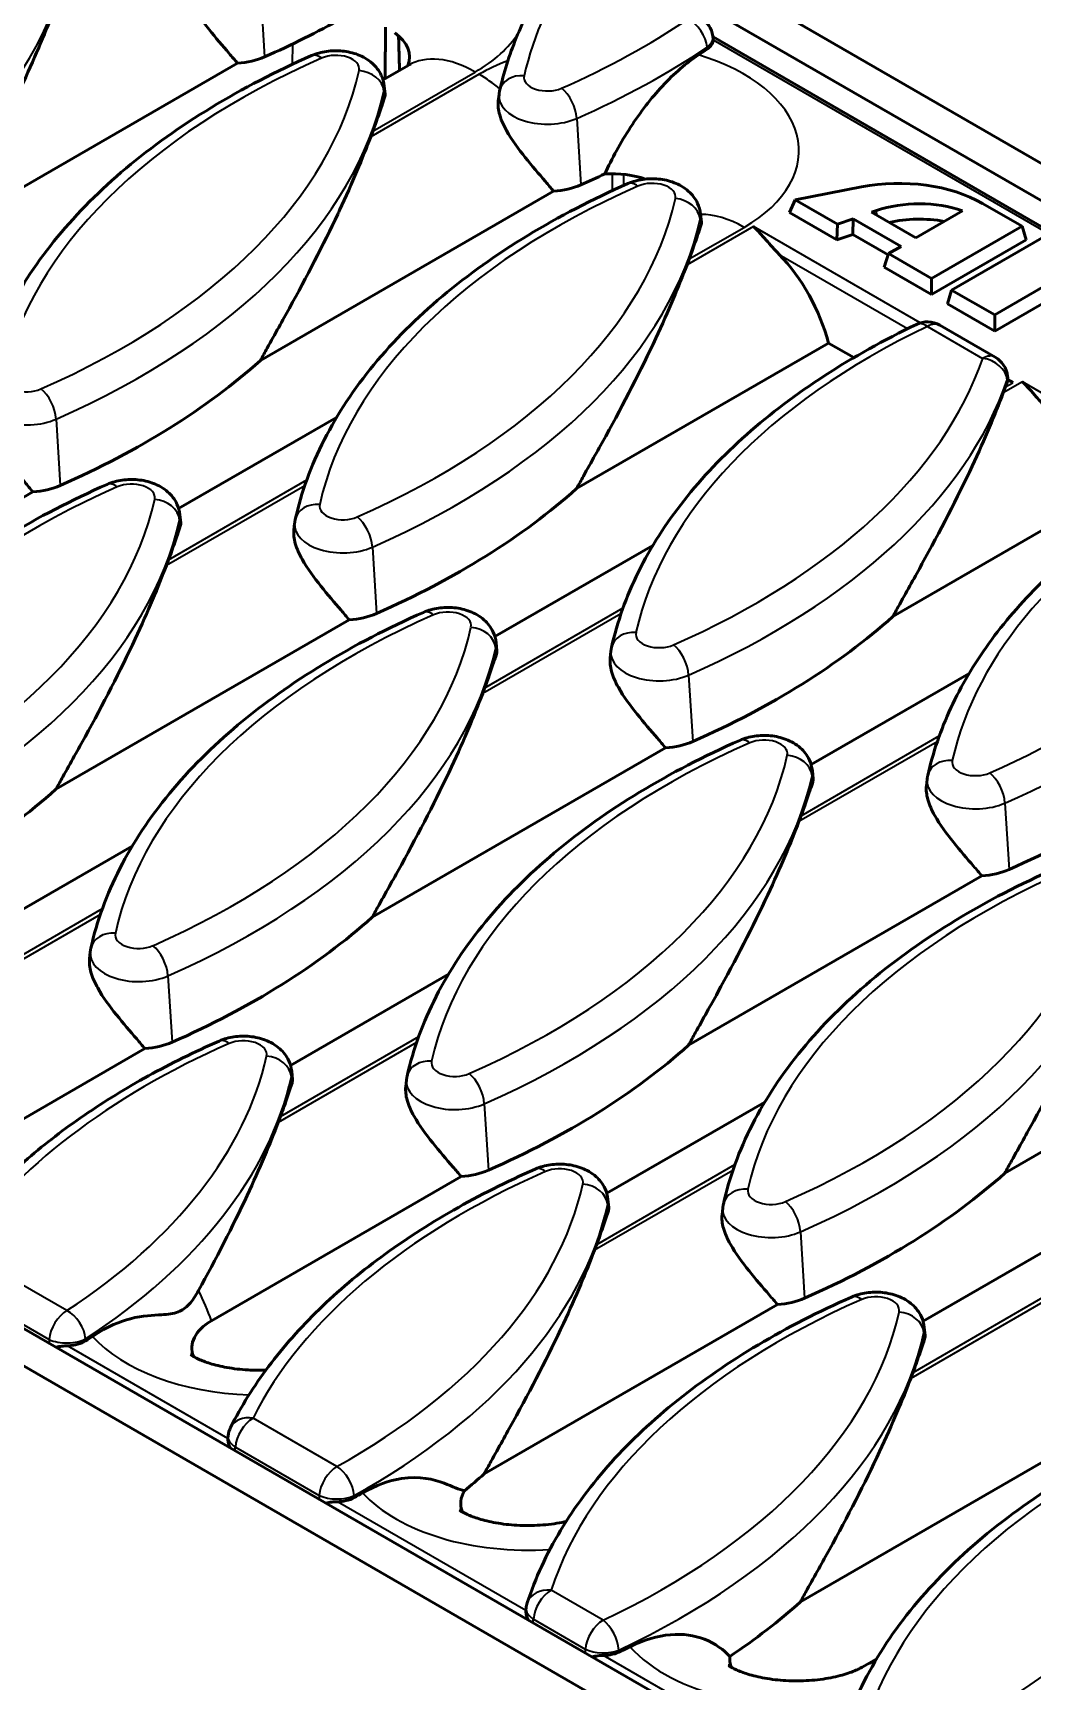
# Model space of a CAD drawing. Header units: millimetres. Extents: x 0 to 1485, y 0 to 1050.
# Drawn here: x 251.63 to 281.49, y 160.97 to 210.19 of the extents above; entities that cross this region are included whole.
import ezdxf

# ---------------------------------------------------------------- set-up
doc = ezdxf.new("R2010")
doc.units = ezdxf.units.MM
doc.header["$LTSCALE"] = 2.5
doc.layers.add('Sichtbar (ISO)', color=7, linetype='Continuous', lineweight=50)
doc.layers.add('Sichtbar schmal (ISO)', color=7, linetype='Continuous', lineweight=35)

msp = doc.modelspace()

# ---------------------------------------------------------------- linework, layer by layer
at = {"layer": 'Sichtbar (ISO)'}
for p, q in [((89.061, 317.555), (444.382, 112.41)), ((88.089, 316.993), (443.41, 111.848)), ((399.039, 86.231), (43.718, 291.376)), ((42.745, 290.814), (398.067, 85.67)), ((271.961, 210.021), (271.949, 210.098)), ((271.953, 210.07), (306.547, 190.098)), ((257.741, 209.287), (248.979, 204.228)), ((262.094, 208.787), (262.845, 209.221)), ((262.13, 208.609), (262.156, 208.371)), ((265.56, 208.353), (265.538, 208.149)), ((267.19, 205.464), (258.428, 200.405)), ((274.404, 205.209), (276.39, 205.592)), ((271.58, 204.786), (271.605, 204.548)), ((274.241, 204.823), (274.404, 205.209)), ((275.655, 204.007), (274.241, 204.823)), ((275.669, 204.479), (274.404, 205.209)), ((276.691, 204.833), (276.837, 204.884)), ((278.012, 204.071), (276.691, 204.833)), ((279.408, 204.877), (278.012, 204.071)), ((280.002, 205.099), (281.187, 204.415)), ((275.655, 204.007), (275.669, 204.479)), ((276.14, 204.643), (275.669, 204.479)), ((276.126, 204.17), (276.14, 204.643)), ((277.571, 203.816), (276.14, 204.643)), ((281.187, 204.415), (278.483, 202.854)), ((281.312, 204.007), (281.187, 204.415)), ((276.126, 204.17), (275.655, 204.007)), ((277.182, 203.561), (276.126, 204.17)), ((277.194, 203.599), (277.571, 203.816)), ((281.312, 204.007), (278.483, 202.374)), ((279.079, 202.51), (281.783, 204.071)), ((277.069, 203.19), (277.194, 203.599)), ((278.483, 202.854), (277.194, 203.599)), ((278.483, 202.374), (277.069, 203.19)), ((278.483, 202.374), (278.483, 202.854)), ((278.955, 202.102), (279.079, 202.51)), ((280.369, 201.766), (279.079, 202.51)), ((281.871, 202.633), (280.369, 201.766)), ((280.369, 201.285), (278.955, 202.102)), ((281.783, 202.102), (280.369, 201.285)), ((280.385, 200.507), (278.733, 201.461)), ((280.369, 201.285), (280.369, 201.766)), ((275.405, 200.929), (267.878, 196.583)), ((275.405, 200.929), (276.16, 200.493)), ((280.762, 199.888), (280.755, 199.946)), ((280.916, 199.745), (280.762, 199.834)), ((255.987, 195.983), (260.708, 198.709)), ((251.634, 196.483), (242.872, 191.424)), ((283.44, 196.289), (277.327, 192.76)), ((256.023, 195.805), (256.049, 195.566)), ((259.453, 195.549), (259.431, 195.345)), ((265.437, 192.161), (270.158, 194.886)), ((261.084, 192.66), (252.321, 187.601)), ((265.473, 191.982), (265.498, 191.744)), ((268.902, 191.726), (268.88, 191.522)), ((274.886, 188.338), (279.607, 191.063)), ((270.533, 188.837), (261.771, 183.779)), ((274.922, 188.16), (274.948, 187.921)), ((278.352, 187.904), (278.33, 187.699)), ((249.88, 183.179), (254.601, 185.905)), ((279.983, 185.015), (271.22, 179.956)), ((253.346, 182.745), (253.324, 182.541)), ((259.33, 179.356), (264.051, 182.082)), ((289.432, 181.192), (280.67, 176.133)), ((254.977, 179.856), (248.931, 176.366)), ((259.366, 179.178), (259.391, 178.94)), ((262.795, 178.922), (262.773, 178.718)), ((268.779, 175.534), (273.5, 178.259)), ((264.426, 176.033), (256.967, 171.726)), ((268.815, 175.355), (268.841, 175.117)), ((272.245, 175.099), (272.223, 174.895)), ((278.229, 171.711), (282.95, 174.437)), ((273.876, 172.211), (265.114, 167.152)), ((278.265, 171.533), (278.291, 171.294)), ((283.325, 168.388), (274.563, 163.329)), ((257.459, 168.235), (257.466, 168.295)), ((266.363, 163.093), (266.37, 163.15)), ((276.409, 161.382), (276.843, 161.632))]:
    msp.add_line(p, q, dxfattribs=at)
for centre, start, end in [((271.207, 209.989), 8.3266, 60), ((278.358, 200.811), 60, 115.6336), ((280.01, 199.857), 6.767, 60), ((258.21, 168.206), 153.3582, 173.2468), ((267.115, 163.066), 161.8728, 173.5268)]:
    msp.add_arc(centre, 0.75, start, end, dxfattribs=at)
for centre, major_axis, ratio, start_param, end_param in [((243.002, 221.243), (-25.638, 0), 0.57735, 2.222684, 2.341673), ((260.888, 209.471), (2, 0), 0.57735, 6.062, 6.959872), ((252.451, 219.257), (-25.441, 0), 0.57735, 2.417972, 2.4339), ((257.555, 210.234), (-1.65, 0), 0.57735, 1.683917, 2.222684), ((236.895, 210.276), (25.441, 0), 0.57735, 6.064161, 6.076487), ((252.451, 217.42), (-25.638, 0), 0.57735, 2.222684, 2.258259), ((268.923, 204.832), (-2, 0), 0.57735, 4.178956, 4.813981), ((277.506, 203.658), (3.53, 0), 0.57735, 0.785398, 1.892547), ((267.004, 206.411), (-1.65, 0), 0.57735, 1.683917, 2.222684), ((278.113, 203.657), (2.479, 0), 0.57735, 1.020937, 2.111216), ((278.113, 203.249), (-2.391, 0), 0.57735, 4.394998, 5.095544), ((246.344, 206.453), (25.441, 0), 0.57735, 6.064161, 6.076487), ((272.753, 200.906), (1.71, -3.626), 0.625236, 1.29016, 2.068717), ((236.895, 208.439), (-25.638, 0), 0.57735, 2.222684, 2.567922), ((255.794, 202.631), (25.441, 0), 0.57735, 6.064161, 6.076487), ((280.916, 196.479), (-2, 3.464), 0.57735, 5.497787, 5.552027), ((251.448, 197.429), (-1.65, 0), 0.57735, 1.683917, 2.222684), ((246.344, 204.616), (-25.638, 0), 0.57735, 2.222684, 2.567922), ((230.788, 197.472), (25.441, 0), 0.57735, 6.064161, 6.076487), ((260.897, 193.607), (-1.65, 0), 0.57735, 1.683917, 2.222684), ((255.794, 200.793), (-25.638, 0), 0.57735, 2.222684, 2.567922), ((240.237, 193.649), (25.441, 0), 0.57735, 6.064161, 6.076487), ((270.347, 189.784), (-1.65, 0), 0.57735, 1.683917, 2.222684), ((265.243, 196.971), (-25.638, 0), 0.57735, 2.222684, 2.567922), ((230.788, 195.635), (-25.638, 0), 0.57735, 2.222684, 2.567922), ((249.687, 189.826), (25.441, 0), 0.57735, 6.064161, 6.076487), ((279.796, 185.961), (-1.65, 0), 0.57735, 1.683917, 2.222684), ((240.237, 191.812), (-25.638, 0), 0.57735, 2.222684, 2.567922), ((254.791, 180.803), (-1.65, 0), 0.57735, 1.683917, 2.222684), ((249.687, 187.989), (-25.638, 0), 0.57735, 2.222684, 2.567922), ((234.131, 180.845), (25.441, 0), 0.57735, 6.064161, 6.076487), ((264.24, 176.98), (-1.65, 0), 0.57735, 1.683917, 2.222684), ((259.137, 184.167), (-25.638, 0), 0.57735, 2.222684, 2.567922), ((243.58, 177.022), (25.441, 0), 0.57735, 6.064161, 6.076487), ((273.69, 173.157), (-1.65, 0), 0.57735, 1.683917, 2.222684), ((258.381, 170.91), (-2, 0), 0.57735, 5.497787, 6.504343), ((234.131, 180.845), (-25.441, 0), 0.57735, 2.418697, 2.430775), ((253.03, 173.2), (25.441, 0), 0.57735, 6.064161, 6.076487), ((243.58, 175.185), (-25.638, 0), 0.57735, 2.527077, 2.567922), ((243.58, 177.022), (-25.441, 0), 0.57735, 2.337663, 2.351233), ((266.416, 166.271), (-2, 0), 0.57735, 5.947772, 6.504343), ((253.03, 171.362), (-25.638, 0), 0.57735, 2.430565, 2.567922), ((253.03, 173.2), (-25.441, 0), 0.57735, 2.256507, 2.273586), ((274.451, 161.632), (-2, 0), 0.57735, 6.221759, 6.504343)]:
    msp.add_ellipse(centre, major_axis=major_axis, ratio=ratio, start_param=start_param, end_param=end_param, dxfattribs=at)
for points, knots in [([(265.578, 208.463), (265.637, 208.73), (265.709, 208.995), (265.875, 209.521), (265.97, 209.782), (266.182, 210.301), (266.3, 210.558), (266.557, 211.067), (266.697, 211.319), (266.999, 211.817), (267.161, 212.063), (267.333, 212.306)], [2.4844831, 2.4844831, 2.4844831, 2.4844831, 2.5364836, 2.5364836, 2.588484, 2.588484, 2.6404844, 2.6404844, 2.6924849, 2.6924849, 2.7444853, 2.7444853, 2.7444853, 2.7444853]), ([(257.741, 209.287), (257.663, 209.382), (257.581, 209.478), (257.301, 209.807), (257.095, 210.045), (256.694, 210.545), (256.497, 210.806), (256.249, 211.248), (256.174, 211.411), (256.089, 211.711), (256.075, 211.849), (256.088, 211.972)], [1.2625413, 1.2625413, 1.2625413, 1.2625413, 1.3515841, 1.3515841, 1.5621044, 1.5621044, 1.7726247, 1.7726247, 1.8811482, 1.8811482, 1.9808775, 1.9808775, 1.9808775, 1.9808775]), ([(252.278, 210.907), (252.039, 210.287), (251.725, 209.531), (250.908, 207.777), (250.38, 206.762), (249.646, 205.429), (249.415, 205.018), (249.114, 204.475), (249.046, 204.352), (248.979, 204.228)], [5.610352, 5.610352, 5.610352, 5.610352, 6.256852, 6.256852, 7.009099, 7.009099, 7.296608, 7.296608, 7.380319, 7.380319, 7.380319, 7.380319]), ([(271.962, 209.981), (271.961, 209.933), (271.945, 209.886), (271.886, 209.793), (271.841, 209.748), (271.783, 209.709)], [0.1207297, 0.1207297, 0.1207297, 0.1207297, 0.1703872, 0.1703872, 0.2238596, 0.2238596, 0.2238596, 0.2238596]), ([(250.021, 199.482), (250.202, 200.292), (250.494, 201.089), (251.282, 202.636), (251.78, 203.385), (252.963, 204.818), (253.648, 205.503), (255.187, 206.794), (256.041, 207.401), (257.895, 208.526), (258.896, 209.044), (259.958, 209.512)], [2.4844831, 2.4844831, 2.4844831, 2.4844831, 2.6426072, 2.6426072, 2.8007312, 2.8007312, 2.9588553, 2.9588553, 3.1169793, 3.1169793, 3.2751034, 3.2751034, 3.2751034, 3.2751034]), ([(259.958, 209.512), (260.104, 209.576), (260.253, 209.616), (260.561, 209.661), (260.72, 209.664), (261.036, 209.633), (261.192, 209.599), (261.493, 209.483), (261.64, 209.402), (261.878, 209.189), (261.974, 209.071), (262.087, 208.828), (262.118, 208.721), (262.13, 208.609)], [3.275103, 3.275103, 3.275103, 3.275103, 3.678313, 3.678313, 4.097335, 4.097335, 4.515601, 4.515601, 4.926242, 4.926242, 5.237349, 5.237349, 5.435884, 5.435884, 5.435884, 5.435884]), ([(262.845, 209.221), (262.873, 209.237), (262.894, 209.251), (262.921, 209.269), (262.928, 209.275), (262.928, 209.275)], [6.2831853, 6.2831853, 6.2831853, 6.2831853, 6.3700236, 6.3700236, 6.4551888, 6.4551888, 6.4551888, 6.4551888]), ([(271.517, 209.532), (271.155, 209.296), (270.792, 208.98), (270.101, 208.238), (269.782, 207.823), (269.186, 206.908), (268.93, 206.434), (268.72, 205.98)], [-0.8843996, -0.8843996, -0.8843996, -0.8843996, -0.5894417, -0.5894417, -0.3017852, -0.3017852, 0, 0, 0, 0]), ([(262.141, 208.259), (262.114, 208.178), (262.085, 208.092), (261.98, 207.784), (261.893, 207.534), (261.794, 207.261)], [1.2694834, 1.2694834, 1.2694834, 1.2694834, 1.3818929, 1.3818929, 1.6649559, 1.6649559, 1.6649559, 1.6649559]), ([(262.155, 208.37), (262.158, 208.343), (262.156, 208.313), (262.146, 208.275), (262.144, 208.267), (262.141, 208.259)], [1.94452131, 1.94452131, 1.94452131, 1.94452131, 1.9896717, 1.9896717, 2.0005996, 2.0005996, 2.0005996, 2.0005996]), ([(265.56, 208.353), (265.56, 208.36), (265.561, 208.368), (265.563, 208.383), (265.564, 208.39), (265.566, 208.405), (265.568, 208.412), (265.57, 208.427), (265.572, 208.434), (265.575, 208.449), (265.576, 208.456), (265.578, 208.463)], [2.41809785, 2.41809785, 2.41809785, 2.41809785, 2.4313749, 2.4313749, 2.44465196, 2.44465196, 2.45792902, 2.45792902, 2.47120608, 2.47120608, 2.48448314, 2.48448314, 2.48448314, 2.48448314]), ([(265.628, 207.599), (265.61, 207.648), (265.593, 207.696), (265.539, 207.888), (265.525, 208.027), (265.538, 208.149)], [1.8476198, 1.8476198, 1.8476198, 1.8476198, 1.8811482, 1.8811482, 1.9808775, 1.9808775, 1.9808775, 1.9808775]), ([(267.19, 205.464), (267.112, 205.559), (267.031, 205.656), (266.75, 205.984), (266.544, 206.222), (266.143, 206.723), (265.946, 206.983), (265.724, 207.379), (265.67, 207.489), (265.628, 207.599)], [1.2625413, 1.2625413, 1.2625413, 1.2625413, 1.3515841, 1.3515841, 1.5621044, 1.5621044, 1.7726247, 1.7726247, 1.8476198, 1.8476198, 1.8476198, 1.8476198]), ([(261.728, 207.084), (261.489, 206.465), (261.175, 205.709), (260.778, 204.857), (260.759, 204.817), (260.74, 204.776)], [5.6103516, 5.6103516, 5.6103516, 5.6103516, 6.2568517, 6.2568517, 6.2889601, 6.2889601, 6.2889601, 6.2889601]), ([(269.408, 205.689), (269.553, 205.753), (269.703, 205.793), (270.011, 205.838), (270.17, 205.842), (270.485, 205.811), (270.641, 205.776), (270.943, 205.66), (271.09, 205.58), (271.327, 205.366), (271.424, 205.248), (271.536, 205.005), (271.568, 204.898), (271.58, 204.786)], [3.275103, 3.275103, 3.275103, 3.275103, 3.678313, 3.678313, 4.097335, 4.097335, 4.515601, 4.515601, 4.926242, 4.926242, 5.237349, 5.237349, 5.435884, 5.435884, 5.435884, 5.435884]), ([(259.471, 195.659), (259.652, 196.469), (259.943, 197.266), (260.732, 198.813), (261.229, 199.562), (262.412, 200.996), (263.098, 201.68), (264.637, 202.972), (265.49, 203.579), (267.345, 204.703), (268.346, 205.221), (269.408, 205.689)], [2.4844831, 2.4844831, 2.4844831, 2.4844831, 2.6426072, 2.6426072, 2.8007312, 2.8007312, 2.9588553, 2.9588553, 3.1169793, 3.1169793, 3.2751034, 3.2751034, 3.2751034, 3.2751034]), ([(260.74, 204.776), (260.313, 203.867), (259.807, 202.898), (259.095, 201.606), (258.865, 201.196), (258.564, 200.653), (258.496, 200.529), (258.428, 200.405)], [6.28896, 6.28896, 6.28896, 6.28896, 7.009099, 7.009099, 7.296608, 7.296608, 7.380319, 7.380319, 7.380319, 7.380319]), ([(271.591, 204.437), (271.563, 204.355), (271.534, 204.269), (271.429, 203.961), (271.343, 203.711), (271.244, 203.439)], [1.2694834, 1.2694834, 1.2694834, 1.2694834, 1.3818929, 1.3818929, 1.6649559, 1.6649559, 1.6649559, 1.6649559]), ([(271.605, 204.548), (271.608, 204.52), (271.605, 204.49), (271.595, 204.452), (271.593, 204.444), (271.591, 204.437)], [1.94452131, 1.94452131, 1.94452131, 1.94452131, 1.9896717, 1.9896717, 2.0005996, 2.0005996, 2.0005996, 2.0005996]), ([(273.928, 203.576), (273.793, 203.716), (273.665, 203.865), (273.408, 204.155), (273.28, 204.295), (273.163, 204.408)], [0.552461, 0.552461, 0.552461, 0.552461, 0.6766212, 0.6766212, 0.8134986, 0.8134986, 0.8134986, 0.8134986]), ([(271.177, 203.262), (270.938, 202.642), (270.624, 201.886), (269.807, 200.131), (269.279, 199.117), (268.545, 197.783), (268.314, 197.373), (268.013, 196.83), (267.945, 196.707), (267.878, 196.583)], [5.610352, 5.610352, 5.610352, 5.610352, 6.256852, 6.256852, 7.009099, 7.009099, 7.296608, 7.296608, 7.380319, 7.380319, 7.380319, 7.380319]), ([(268.92, 191.836), (269.092, 192.604), (269.362, 193.36), (270.089, 194.83), (270.546, 195.544), (271.629, 196.915), (272.255, 197.572), (273.663, 198.818), (274.444, 199.408), (276.141, 200.508), (277.058, 201.02), (278.033, 201.487)], [2.4844831, 2.4844831, 2.4844831, 2.4844831, 2.6343, 2.6343, 2.7841169, 2.7841169, 2.9339337, 2.9339337, 3.0837506, 3.0837506, 3.2335675, 3.2335675, 3.2335675, 3.2335675]), ([(280.627, 199.439), (280.388, 198.819), (280.074, 198.063), (279.256, 196.309), (278.729, 195.294), (277.994, 193.961), (277.764, 193.55), (277.463, 193.007), (277.395, 192.884), (277.327, 192.76)], [5.610352, 5.610352, 5.610352, 5.610352, 6.256852, 6.256852, 7.009099, 7.009099, 7.296608, 7.296608, 7.380319, 7.380319, 7.380319, 7.380319]), ([(281.964, 198.937), (281.84, 199.065), (281.714, 199.21), (281.476, 199.479), (281.325, 199.647), (281.198, 199.769)], [0.5543837, 0.5543837, 0.5543837, 0.5543837, 0.6659011, 0.6659011, 0.8136373, 0.8136373, 0.8136373, 0.8136373]), ([(251.634, 196.483), (251.556, 196.578), (251.474, 196.674), (251.194, 197.003), (250.988, 197.241), (250.587, 197.741), (250.39, 198.001), (250.168, 198.398), (250.114, 198.508), (250.072, 198.617)], [1.2625413, 1.2625413, 1.2625413, 1.2625413, 1.3515841, 1.3515841, 1.5621044, 1.5621044, 1.7726247, 1.7726247, 1.8476198, 1.8476198, 1.8476198, 1.8476198]), ([(243.915, 186.678), (244.095, 187.487), (244.387, 188.285), (245.176, 189.831), (245.673, 190.581), (246.856, 192.014), (247.541, 192.699), (249.08, 193.99), (249.934, 194.597), (251.788, 195.722), (252.789, 196.24), (253.851, 196.708)], [2.4844831, 2.4844831, 2.4844831, 2.4844831, 2.6426072, 2.6426072, 2.8007312, 2.8007312, 2.9588553, 2.9588553, 3.1169793, 3.1169793, 3.2751034, 3.2751034, 3.2751034, 3.2751034]), ([(253.851, 196.708), (253.997, 196.772), (254.146, 196.812), (254.455, 196.857), (254.614, 196.86), (254.929, 196.829), (255.085, 196.795), (255.386, 196.678), (255.533, 196.598), (255.771, 196.385), (255.868, 196.267), (255.98, 196.024), (256.011, 195.916), (256.023, 195.805)], [3.275103, 3.275103, 3.275103, 3.275103, 3.678313, 3.678313, 4.097335, 4.097335, 4.515601, 4.515601, 4.926242, 4.926242, 5.237349, 5.237349, 5.435884, 5.435884, 5.435884, 5.435884]), ([(278.37, 188.014), (278.523, 188.698), (278.754, 189.373), (279.367, 190.692), (279.747, 191.335), (280.646, 192.579), (281.165, 193.179), (282.329, 194.329), (282.975, 194.878), (284.38, 195.918), (285.141, 196.409), (285.951, 196.867)], [2.4844831, 2.4844831, 2.4844831, 2.4844831, 2.6180719, 2.6180719, 2.7516607, 2.7516607, 2.8852495, 2.8852495, 3.0188382, 3.0188382, 3.152427, 3.152427, 3.152427, 3.152427]), ([(256.034, 195.455), (256.007, 195.374), (255.978, 195.288), (255.873, 194.979), (255.786, 194.73), (255.687, 194.457)], [1.2694834, 1.2694834, 1.2694834, 1.2694834, 1.3818929, 1.3818929, 1.6649559, 1.6649559, 1.6649559, 1.6649559]), ([(256.048, 195.566), (256.051, 195.539), (256.049, 195.509), (256.039, 195.47), (256.037, 195.463), (256.034, 195.455)], [1.94452131, 1.94452131, 1.94452131, 1.94452131, 1.9896717, 1.9896717, 2.0005996, 2.0005996, 2.0005996, 2.0005996]), ([(259.453, 195.549), (259.454, 195.556), (259.454, 195.564), (259.456, 195.579), (259.457, 195.586), (259.46, 195.601), (259.461, 195.608), (259.463, 195.623), (259.465, 195.63), (259.468, 195.645), (259.469, 195.652), (259.471, 195.659)], [2.41809785, 2.41809785, 2.41809785, 2.41809785, 2.4313749, 2.4313749, 2.44465196, 2.44465196, 2.45792902, 2.45792902, 2.47120608, 2.47120608, 2.48448314, 2.48448314, 2.48448314, 2.48448314]), ([(261.084, 192.66), (261.005, 192.755), (260.924, 192.851), (260.644, 193.18), (260.437, 193.418), (260.036, 193.918), (259.839, 194.179), (259.592, 194.621), (259.517, 194.784), (259.432, 195.084), (259.418, 195.222), (259.431, 195.345)], [1.2625413, 1.2625413, 1.2625413, 1.2625413, 1.3515841, 1.3515841, 1.5621044, 1.5621044, 1.7726247, 1.7726247, 1.8811482, 1.8811482, 1.9808775, 1.9808775, 1.9808775, 1.9808775]), ([(255.621, 194.28), (255.382, 193.661), (255.068, 192.904), (254.25, 191.15), (253.723, 190.135), (252.989, 188.802), (252.758, 188.392), (252.457, 187.848), (252.389, 187.725), (252.321, 187.601)], [5.610352, 5.610352, 5.610352, 5.610352, 6.256852, 6.256852, 7.009099, 7.009099, 7.296608, 7.296608, 7.380319, 7.380319, 7.380319, 7.380319]), ([(263.301, 192.885), (263.446, 192.949), (263.596, 192.989), (263.904, 193.034), (264.063, 193.038), (264.378, 193.006), (264.534, 192.972), (264.836, 192.856), (264.983, 192.775), (265.221, 192.562), (265.317, 192.444), (265.429, 192.201), (265.461, 192.094), (265.473, 191.982)], [3.275103, 3.275103, 3.275103, 3.275103, 3.678313, 3.678313, 4.097335, 4.097335, 4.515601, 4.515601, 4.926242, 4.926242, 5.237349, 5.237349, 5.435884, 5.435884, 5.435884, 5.435884]), ([(253.364, 182.855), (253.545, 183.665), (253.836, 184.462), (254.625, 186.009), (255.123, 186.758), (256.305, 188.192), (256.991, 188.876), (258.53, 190.168), (259.384, 190.774), (261.238, 191.899), (262.239, 192.417), (263.301, 192.885)], [2.4844831, 2.4844831, 2.4844831, 2.4844831, 2.6426072, 2.6426072, 2.8007312, 2.8007312, 2.9588553, 2.9588553, 3.1169793, 3.1169793, 3.2751034, 3.2751034, 3.2751034, 3.2751034]), ([(265.484, 191.632), (265.456, 191.551), (265.427, 191.465), (265.322, 191.157), (265.236, 190.907), (265.137, 190.635)], [1.2694834, 1.2694834, 1.2694834, 1.2694834, 1.3818929, 1.3818929, 1.6649559, 1.6649559, 1.6649559, 1.6649559]), ([(265.498, 191.744), (265.501, 191.716), (265.499, 191.686), (265.489, 191.648), (265.486, 191.64), (265.484, 191.632)], [1.94452131, 1.94452131, 1.94452131, 1.94452131, 1.9896717, 1.9896717, 2.0005996, 2.0005996, 2.0005996, 2.0005996]), ([(270.533, 188.837), (270.455, 188.933), (270.373, 189.029), (270.093, 189.357), (269.887, 189.595), (269.486, 190.096), (269.289, 190.356), (269.041, 190.799), (268.966, 190.962), (268.882, 191.261), (268.867, 191.4), (268.88, 191.522)], [1.2625413, 1.2625413, 1.2625413, 1.2625413, 1.3515841, 1.3515841, 1.5621044, 1.5621044, 1.7726247, 1.7726247, 1.8811482, 1.8811482, 1.9808775, 1.9808775, 1.9808775, 1.9808775]), ([(268.902, 191.726), (268.903, 191.734), (268.904, 191.741), (268.906, 191.756), (268.907, 191.763), (268.909, 191.778), (268.91, 191.785), (268.913, 191.8), (268.914, 191.807), (268.917, 191.822), (268.919, 191.829), (268.92, 191.836)], [2.41809785, 2.41809785, 2.41809785, 2.41809785, 2.4313749, 2.4313749, 2.44465196, 2.44465196, 2.45792902, 2.45792902, 2.47120608, 2.47120608, 2.48448314, 2.48448314, 2.48448314, 2.48448314]), ([(265.071, 190.458), (264.832, 189.838), (264.517, 189.082), (263.7, 187.327), (263.173, 186.312), (262.438, 184.979), (262.207, 184.569), (261.906, 184.026), (261.838, 183.902), (261.771, 183.779)], [5.610352, 5.610352, 5.610352, 5.610352, 6.256852, 6.256852, 7.009099, 7.009099, 7.296608, 7.296608, 7.380319, 7.380319, 7.380319, 7.380319]), ([(262.814, 179.032), (262.994, 179.842), (263.286, 180.639), (264.075, 182.186), (264.572, 182.935), (265.755, 184.369), (266.44, 185.053), (267.979, 186.345), (268.833, 186.952), (270.688, 188.076), (271.688, 188.594), (272.75, 189.062)], [2.4844831, 2.4844831, 2.4844831, 2.4844831, 2.6426072, 2.6426072, 2.8007312, 2.8007312, 2.9588553, 2.9588553, 3.1169793, 3.1169793, 3.2751034, 3.2751034, 3.2751034, 3.2751034]), ([(272.75, 189.062), (272.896, 189.126), (273.045, 189.166), (273.354, 189.211), (273.513, 189.215), (273.828, 189.184), (273.984, 189.149), (274.285, 189.033), (274.432, 188.953), (274.67, 188.739), (274.767, 188.621), (274.879, 188.378), (274.91, 188.271), (274.922, 188.16)], [3.275103, 3.275103, 3.275103, 3.275103, 3.678313, 3.678313, 4.097335, 4.097335, 4.515601, 4.515601, 4.926242, 4.926242, 5.237349, 5.237349, 5.435884, 5.435884, 5.435884, 5.435884]), ([(274.933, 187.81), (274.906, 187.728), (274.877, 187.643), (274.772, 187.334), (274.685, 187.084), (274.586, 186.812)], [1.2694834, 1.2694834, 1.2694834, 1.2694834, 1.3818929, 1.3818929, 1.6649559, 1.6649559, 1.6649559, 1.6649559]), ([(274.947, 187.921), (274.951, 187.893), (274.948, 187.863), (274.938, 187.825), (274.936, 187.817), (274.933, 187.81)], [1.94452131, 1.94452131, 1.94452131, 1.94452131, 1.9896717, 1.9896717, 2.0005996, 2.0005996, 2.0005996, 2.0005996]), ([(279.983, 185.015), (279.904, 185.11), (279.823, 185.206), (279.543, 185.535), (279.336, 185.772), (278.935, 186.273), (278.738, 186.533), (278.491, 186.976), (278.416, 187.139), (278.331, 187.439), (278.317, 187.577), (278.33, 187.699)], [1.2625413, 1.2625413, 1.2625413, 1.2625413, 1.3515841, 1.3515841, 1.5621044, 1.5621044, 1.7726247, 1.7726247, 1.8811482, 1.8811482, 1.9808775, 1.9808775, 1.9808775, 1.9808775]), ([(278.352, 187.904), (278.353, 187.911), (278.353, 187.918), (278.355, 187.933), (278.356, 187.941), (278.359, 187.955), (278.36, 187.963), (278.362, 187.977), (278.364, 187.985), (278.367, 187.999), (278.368, 188.006), (278.37, 188.014)], [2.41809785, 2.41809785, 2.41809785, 2.41809785, 2.4313749, 2.4313749, 2.44465196, 2.44465196, 2.45792902, 2.45792902, 2.47120608, 2.47120608, 2.48448314, 2.48448314, 2.48448314, 2.48448314]), ([(274.52, 186.635), (274.281, 186.015), (273.967, 185.259), (273.149, 183.504), (272.622, 182.49), (271.888, 181.157), (271.657, 180.746), (271.356, 180.203), (271.288, 180.08), (271.22, 179.956)], [5.610352, 5.610352, 5.610352, 5.610352, 6.256852, 6.256852, 7.009099, 7.009099, 7.296608, 7.296608, 7.380319, 7.380319, 7.380319, 7.380319]), ([(272.263, 175.21), (272.444, 176.019), (272.735, 176.817), (273.524, 178.363), (274.022, 179.113), (275.204, 180.546), (275.89, 181.231), (277.429, 182.522), (278.283, 183.129), (280.137, 184.254), (281.138, 184.772), (282.2, 185.24)], [2.4844831, 2.4844831, 2.4844831, 2.4844831, 2.6426072, 2.6426072, 2.8007312, 2.8007312, 2.9588553, 2.9588553, 3.1169793, 3.1169793, 3.2751034, 3.2751034, 3.2751034, 3.2751034]), ([(253.346, 182.745), (253.347, 182.752), (253.348, 182.76), (253.349, 182.774), (253.351, 182.782), (253.353, 182.797), (253.354, 182.804), (253.357, 182.819), (253.358, 182.826), (253.361, 182.84), (253.362, 182.848), (253.364, 182.855)], [2.41809785, 2.41809785, 2.41809785, 2.41809785, 2.4313749, 2.4313749, 2.44465196, 2.44465196, 2.45792902, 2.45792902, 2.47120608, 2.47120608, 2.48448314, 2.48448314, 2.48448314, 2.48448314]), ([(283.97, 182.812), (283.731, 182.193), (283.416, 181.436), (282.599, 179.682), (282.072, 178.667), (281.337, 177.334), (281.106, 176.924), (280.805, 176.38), (280.737, 176.257), (280.67, 176.133)], [5.610352, 5.610352, 5.610352, 5.610352, 6.256852, 6.256852, 7.009099, 7.009099, 7.296608, 7.296608, 7.380319, 7.380319, 7.380319, 7.380319]), ([(254.977, 179.856), (254.899, 179.951), (254.817, 180.047), (254.537, 180.376), (254.331, 180.614), (253.929, 181.114), (253.732, 181.375), (253.485, 181.817), (253.41, 181.98), (253.325, 182.28), (253.311, 182.418), (253.324, 182.541)], [1.2625413, 1.2625413, 1.2625413, 1.2625413, 1.3515841, 1.3515841, 1.5621044, 1.5621044, 1.7726247, 1.7726247, 1.8811482, 1.8811482, 1.9808775, 1.9808775, 1.9808775, 1.9808775]), ([(257.194, 180.081), (257.339, 180.145), (257.489, 180.185), (257.797, 180.23), (257.956, 180.234), (258.272, 180.202), (258.428, 180.168), (258.729, 180.052), (258.876, 179.971), (259.114, 179.758), (259.21, 179.64), (259.323, 179.397), (259.354, 179.29), (259.366, 179.178)], [3.275103, 3.275103, 3.275103, 3.275103, 3.678313, 3.678313, 4.097335, 4.097335, 4.515601, 4.515601, 4.926242, 4.926242, 5.237349, 5.237349, 5.435884, 5.435884, 5.435884, 5.435884]), ([(248.856, 173.669), (249.204, 174.183), (249.6, 174.685), (250.478, 175.654), (250.96, 176.123), (252.007, 177.024), (252.571, 177.456), (253.773, 178.279), (254.411, 178.671), (255.755, 179.41), (256.46, 179.757), (257.194, 180.081)], [2.7284851, 2.7284851, 2.7284851, 2.7284851, 2.8378087, 2.8378087, 2.9471324, 2.9471324, 3.0564561, 3.0564561, 3.1657797, 3.1657797, 3.2751034, 3.2751034, 3.2751034, 3.2751034]), ([(259.377, 178.828), (259.305, 178.616), (259.222, 178.37), (259.1, 178.025), (259.066, 177.929), (259.03, 177.83)], [1.2744847, 1.2744847, 1.2744847, 1.2744847, 1.5601918, 1.5601918, 1.6631773, 1.6631773, 1.6631773, 1.6631773]), ([(259.391, 178.939), (259.394, 178.912), (259.392, 178.882), (259.382, 178.844), (259.38, 178.836), (259.377, 178.828)], [1.94452131, 1.94452131, 1.94452131, 1.94452131, 1.9896717, 1.9896717, 2.0005996, 2.0005996, 2.0005996, 2.0005996]), ([(264.426, 176.033), (264.348, 176.128), (264.267, 176.225), (263.986, 176.553), (263.78, 176.791), (263.379, 177.292), (263.182, 177.552), (262.934, 177.995), (262.859, 178.158), (262.775, 178.457), (262.761, 178.596), (262.773, 178.718)], [1.2625413, 1.2625413, 1.2625413, 1.2625413, 1.3515841, 1.3515841, 1.5621044, 1.5621044, 1.7726247, 1.7726247, 1.8811482, 1.8811482, 1.9808775, 1.9808775, 1.9808775, 1.9808775]), ([(262.795, 178.922), (262.796, 178.93), (262.797, 178.937), (262.799, 178.952), (262.8, 178.959), (262.802, 178.974), (262.804, 178.981), (262.806, 178.996), (262.808, 179.003), (262.81, 179.018), (262.812, 179.025), (262.814, 179.032)], [2.41809785, 2.41809785, 2.41809785, 2.41809785, 2.4313749, 2.4313749, 2.44465196, 2.44465196, 2.45792902, 2.45792902, 2.47120608, 2.47120608, 2.48448314, 2.48448314, 2.48448314, 2.48448314]), ([(258.964, 177.653), (258.725, 177.034), (258.41, 176.278), (257.606, 174.551), (257.097, 173.568), (256.582, 172.63)], [5.610352, 5.610352, 5.610352, 5.610352, 6.256852, 6.256852, 6.9867, 6.9867, 6.9867, 6.9867]), ([(257.54, 168.543), (257.853, 169.167), (258.233, 169.776), (259.118, 170.953), (259.623, 171.522), (260.747, 172.613), (261.366, 173.135), (262.709, 174.125), (263.433, 174.594), (264.972, 175.472), (265.788, 175.881), (266.643, 176.258)], [2.638122, 2.638122, 2.638122, 2.638122, 2.7655183, 2.7655183, 2.8929145, 2.8929145, 3.0203108, 3.0203108, 3.1477071, 3.1477071, 3.2751034, 3.2751034, 3.2751034, 3.2751034]), ([(266.643, 176.258), (266.789, 176.322), (266.938, 176.362), (267.247, 176.407), (267.406, 176.411), (267.721, 176.38), (267.877, 176.345), (268.179, 176.229), (268.325, 176.149), (268.563, 175.935), (268.66, 175.817), (268.772, 175.574), (268.803, 175.467), (268.815, 175.355)], [3.275103, 3.275103, 3.275103, 3.275103, 3.678313, 3.678313, 4.097335, 4.097335, 4.515601, 4.515601, 4.926242, 4.926242, 5.237349, 5.237349, 5.435884, 5.435884, 5.435884, 5.435884]), ([(268.826, 175.006), (268.755, 174.793), (268.672, 174.548), (268.55, 174.202), (268.515, 174.107), (268.479, 174.008)], [1.2744847, 1.2744847, 1.2744847, 1.2744847, 1.5601918, 1.5601918, 1.6631773, 1.6631773, 1.6631773, 1.6631773]), ([(268.841, 175.117), (268.844, 175.089), (268.841, 175.059), (268.831, 175.021), (268.829, 175.013), (268.826, 175.006)], [1.94452131, 1.94452131, 1.94452131, 1.94452131, 1.9896717, 1.9896717, 2.0005996, 2.0005996, 2.0005996, 2.0005996]), ([(273.876, 172.211), (273.798, 172.306), (273.716, 172.402), (273.436, 172.731), (273.23, 172.968), (272.829, 173.469), (272.631, 173.729), (272.384, 174.172), (272.309, 174.335), (272.224, 174.635), (272.21, 174.773), (272.223, 174.895)], [1.2625413, 1.2625413, 1.2625413, 1.2625413, 1.3515841, 1.3515841, 1.5621044, 1.5621044, 1.7726247, 1.7726247, 1.8811482, 1.8811482, 1.9808775, 1.9808775, 1.9808775, 1.9808775]), ([(272.245, 175.099), (272.246, 175.107), (272.247, 175.114), (272.249, 175.129), (272.25, 175.137), (272.252, 175.151), (272.253, 175.159), (272.256, 175.173), (272.257, 175.181), (272.26, 175.195), (272.261, 175.202), (272.263, 175.21)], [2.41809785, 2.41809785, 2.41809785, 2.41809785, 2.4313749, 2.4313749, 2.44465196, 2.44465196, 2.45792902, 2.45792902, 2.47120608, 2.47120608, 2.48448314, 2.48448314, 2.48448314, 2.48448314]), ([(268.413, 173.831), (268.174, 173.211), (267.86, 172.455), (267.043, 170.7), (266.515, 169.686), (265.781, 168.352), (265.55, 167.942), (265.249, 167.399), (265.181, 167.276), (265.114, 167.152)], [5.610352, 5.610352, 5.610352, 5.610352, 6.256852, 6.256852, 7.009099, 7.009099, 7.296608, 7.296608, 7.380319, 7.380319, 7.380319, 7.380319]), ([(256.582, 172.63), (256.491, 172.465), (256.402, 172.332), (256.201, 172.112), (256.094, 172.039), (255.828, 171.934), (255.67, 171.918), (255.226, 171.891), (254.919, 171.885), (254.26, 171.714), (253.872, 171.571), (253.41, 171.261)], [-2.049087, -2.049087, -2.049087, -2.049087, -1.738225, -1.738225, -1.396807, -1.396807, -0.979454, -0.979454, -0.424143, -0.424143, 0, 0, 0, 0]), ([(266.402, 163.299), (266.644, 164.039), (266.979, 164.764), (267.821, 166.168), (268.328, 166.848), (269.5, 168.148), (270.164, 168.769), (271.635, 169.944), (272.441, 170.497), (274.179, 171.526), (275.11, 172.002), (276.093, 172.435)], [2.5430011, 2.5430011, 2.5430011, 2.5430011, 2.6894216, 2.6894216, 2.835842, 2.835842, 2.9822625, 2.9822625, 3.1286829, 3.1286829, 3.2751034, 3.2751034, 3.2751034, 3.2751034]), ([(276.093, 172.435), (276.238, 172.499), (276.388, 172.539), (276.696, 172.585), (276.855, 172.588), (277.171, 172.557), (277.327, 172.522), (277.628, 172.406), (277.775, 172.326), (278.013, 172.112), (278.109, 171.995), (278.222, 171.751), (278.253, 171.644), (278.265, 171.533)], [3.275103, 3.275103, 3.275103, 3.275103, 3.678313, 3.678313, 4.097335, 4.097335, 4.515601, 4.515601, 4.926242, 4.926242, 5.237349, 5.237349, 5.435884, 5.435884, 5.435884, 5.435884]), ([(278.29, 171.294), (278.293, 171.266), (278.291, 171.236), (278.281, 171.198), (278.279, 171.191), (278.276, 171.183)], [1.94452131, 1.94452131, 1.94452131, 1.94452131, 1.9896717, 1.9896717, 2.0005996, 2.0005996, 2.0005996, 2.0005996]), ([(252.319, 170.939), (252.378, 170.95), (252.438, 170.96), (252.556, 170.976), (252.611, 170.981), (252.663, 170.981)], [-0.06413842, -0.06413842, -0.06413842, -0.06413842, -0.03130173, -0.03130173, -0.0000411, -0.0000411, -0.0000411, -0.0000411]), ([(253.209, 171.128), (253.144, 171.085), (253.065, 171.051), (252.89, 171.001), (252.795, 170.986), (252.687, 170.982), (252.675, 170.982), (252.663, 170.981)], [0, 0, 0, 0, 0.0587923, 0.0587923, 0.1171218, 0.1171218, 0.1241704, 0.1241704, 0.1241704, 0.1241704]), ([(278.276, 171.183), (278.204, 170.97), (278.121, 170.725), (277.999, 170.379), (277.965, 170.284), (277.929, 170.185)], [1.2744847, 1.2744847, 1.2744847, 1.2744847, 1.5601918, 1.5601918, 1.6631773, 1.6631773, 1.6631773, 1.6631773]), ([(256.341, 170.714), (256.341, 170.714), (256.356, 170.701), (256.427, 170.657), (256.493, 170.62), (256.674, 170.539), (256.791, 170.494), (257.075, 170.406), (257.245, 170.365), (257.627, 170.296), (257.842, 170.271), (258.237, 170.249), (258.416, 170.247), (258.593, 170.254)], [4.540386, 4.540386, 4.540386, 4.540386, 4.669794, 4.669794, 4.835421, 4.835421, 5.009173, 5.009173, 5.197457, 5.197457, 5.400181, 5.400181, 5.562594, 5.562594, 5.562594, 5.562594]), ([(277.863, 170.008), (277.624, 169.388), (277.309, 168.632), (276.492, 166.878), (275.965, 165.863), (275.23, 164.53), (275, 164.119), (274.698, 163.576), (274.63, 163.453), (274.563, 163.329)], [5.610352, 5.610352, 5.610352, 5.610352, 6.256852, 6.256852, 7.009099, 7.009099, 7.296608, 7.296608, 7.380319, 7.380319, 7.380319, 7.380319]), ([(275.606, 158.583), (275.787, 159.393), (276.078, 160.19), (276.867, 161.737), (277.364, 162.486), (278.547, 163.919), (279.232, 164.604), (280.772, 165.895), (281.625, 166.502), (283.48, 167.627), (284.48, 168.145), (285.543, 168.613)], [2.4844831, 2.4844831, 2.4844831, 2.4844831, 2.6426072, 2.6426072, 2.8007312, 2.8007312, 2.9588553, 2.9588553, 3.1169793, 3.1169793, 3.2751034, 3.2751034, 3.2751034, 3.2751034]), ([(257.457, 168.214), (257.456, 168.184), (257.459, 168.145), (257.48, 168.05), (257.498, 167.994), (257.524, 167.935)], [-0.13994986, -0.13994986, -0.13994986, -0.13994986, -0.09856553, -0.09856553, -0.05430018, -0.05430018, -0.05430018, -0.05430018]), ([(264.528, 166.651), (264.364, 166.679), (264.169, 166.781), (263.611, 166.989), (263.192, 167.101), (262.274, 166.956), (261.884, 166.816), (261.48, 166.585)], [-1.272072, -1.272072, -1.272072, -1.272072, -0.85359, -0.85359, -0.34115, -0.34115, 0, 0, 0, 0]), ([(261.233, 166.445), (261.163, 166.406), (261.08, 166.375), (260.906, 166.336), (260.818, 166.325), (260.73, 166.324)], [0, 0, 0, 0, 0.0587256, 0.0587256, 0.1120551, 0.1120551, 0.1120551, 0.1120551]), ([(260.385, 166.283), (260.444, 166.293), (260.504, 166.304), (260.622, 166.319), (260.678, 166.324), (260.73, 166.324)], [-0.06413379, -0.06413379, -0.06413379, -0.06413379, -0.03124164, -0.03124164, -0.00004146, -0.00004146, -0.00004146, -0.00004146]), ([(264.376, 166.075), (264.376, 166.075), (264.392, 166.062), (264.463, 166.018), (264.528, 165.981), (264.709, 165.899), (264.826, 165.854), (265.11, 165.767), (265.28, 165.726), (265.663, 165.657), (265.877, 165.632), (266.326, 165.607), (266.56, 165.608), (267.016, 165.638), (267.237, 165.667), (267.482, 165.714), (267.524, 165.723), (267.564, 165.732)], [4.540386, 4.540386, 4.540386, 4.540386, 4.669794, 4.669794, 4.835421, 4.835421, 5.009173, 5.009173, 5.197457, 5.197457, 5.400181, 5.400181, 5.611703, 5.611703, 5.822838, 5.822838, 5.867226, 5.867226, 5.867226, 5.867226]), ([(266.362, 163.073), (266.361, 163.043), (266.364, 163.004), (266.385, 162.909), (266.403, 162.853), (266.429, 162.793)], [-0.14022886, -0.14022886, -0.14022886, -0.14022886, -0.09881861, -0.09881861, -0.05441139, -0.05441139, -0.05441139, -0.05441139]), ([(272.455, 161.702), (272.276, 161.893), (272.025, 162.088), (271.395, 162.334), (271.055, 162.383), (270.3, 162.315), (269.893, 162.197), (269.473, 161.992)], [-0.9977899, -0.9977899, -0.9977899, -0.9977899, -0.6522399, -0.6522399, -0.3296922, -0.3296922, 0, 0, 0, 0]), ([(268.336, 161.692), (268.395, 161.703), (268.456, 161.713), (268.574, 161.728), (268.629, 161.733), (268.681, 161.734)], [-0.06412847, -0.06412847, -0.06412847, -0.06412847, -0.03118776, -0.03118776, -0.00003867, -0.00003867, -0.00003867, -0.00003867]), ([(269.139, 161.831), (269.064, 161.795), (268.977, 161.769), (268.817, 161.741), (268.749, 161.734), (268.681, 161.734)], [0, 0, 0, 0, 0.05866939, 0.05866939, 0.09989861, 0.09989861, 0.09989861, 0.09989861]), ([(272.411, 161.435), (272.411, 161.435), (272.427, 161.423), (272.498, 161.378), (272.563, 161.342), (272.744, 161.26), (272.862, 161.215), (273.146, 161.128), (273.316, 161.086), (273.698, 161.018), (273.912, 160.993), (274.361, 160.967), (274.596, 160.969), (275.052, 160.999), (275.273, 161.028), (275.667, 161.104), (275.843, 161.151), (276.127, 161.247), (276.24, 161.295), (276.357, 161.353), (276.385, 161.368), (276.409, 161.382)], [4.540386, 4.540386, 4.540386, 4.540386, 4.669794, 4.669794, 4.835421, 4.835421, 5.009173, 5.009173, 5.197457, 5.197457, 5.400181, 5.400181, 5.611703, 5.611703, 5.822838, 5.822838, 6.023942, 6.023942, 6.208979, 6.208979, 6.283185, 6.283185, 6.283185, 6.283185])]:
    msp.add_open_spline(points, degree=3, knots=knots, dxfattribs=at)
for points, degree in [([(262.161, 208.826), (262.163, 209.599), (262.164, 210.361)], 2), ([(262.587, 209.072), (262.573, 209.591), (262.558, 210.106)], 2), ([(271.962, 209.981), (271.963, 209.995), (271.962, 210.009), (271.961, 210.021)], 3), ([(280.762, 199.888), (280.764, 199.87), (280.764, 199.852), (280.762, 199.834)], 3), ([(280.749, 199.772), (280.731, 199.721), (280.712, 199.669), (280.693, 199.616)], 3), ([(280.763, 199.828), (280.761, 199.81), (280.756, 199.791), (280.749, 199.772)], 3), ([(280.762, 199.834), (280.762, 199.832), (280.762, 199.83), (280.763, 199.828)], 3), ([(257.457, 168.214), (257.457, 168.221), (257.458, 168.228), (257.459, 168.235)], 3), ([(266.362, 163.073), (266.362, 163.079), (266.362, 163.086), (266.363, 163.093)], 3)]:
    msp.add_open_spline(points, degree=degree, dxfattribs=at)
at = {"layer": 'Sichtbar schmal (ISO)'}
for p, q in [((258.433, 211.46), (258.556, 209.476)), ((259.386, 209.252), (259.396, 209.863)), ((271.962, 209.981), (306.466, 190.06)), ((264.966, 208.954), (261.728, 207.084)), ((261.794, 207.261), (264.845, 209.023)), ((262.121, 208.45), (262.141, 208.259)), ((267.882, 207.637), (268.005, 205.654)), ((268.937, 205.986), (268.937, 205.476)), ((269.29, 205.637), (269.29, 205.967)), ((276.852, 204.741), (276.837, 204.884)), ((273.163, 204.408), (271.177, 203.262)), ((271.244, 203.439), (272.881, 204.384)), ((271.57, 204.628), (271.591, 204.437)), ((278.146, 201.531), (273.163, 204.408)), ((273.928, 203.576), (277.769, 201.359)), ((278.358, 201.424), (280.01, 200.47)), ((281.198, 199.769), (280.627, 199.439)), ((280.693, 199.616), (280.916, 199.745)), ((286.109, 196.934), (281.198, 199.769)), ((252.326, 198.656), (252.449, 196.672)), ((259.755, 196.667), (255.621, 194.28)), ((255.687, 194.457), (259.816, 196.841)), ((256.014, 195.646), (256.034, 195.455)), ((261.775, 194.833), (261.898, 192.849)), ((265.137, 190.635), (269.266, 193.018)), ((269.204, 192.844), (265.071, 190.458)), ((265.464, 191.824), (265.484, 191.632)), ((271.225, 191.01), (271.348, 189.027)), ((278.654, 189.022), (274.52, 186.635)), ((274.586, 186.812), (278.715, 189.196)), ((274.913, 188.001), (274.933, 187.81)), ((280.675, 187.188), (280.797, 185.204)), ((253.648, 183.863), (249.514, 181.476)), ((249.58, 181.653), (253.709, 184.037)), ((255.669, 182.029), (255.792, 180.045)), ((259.03, 177.83), (263.159, 180.214)), ((263.098, 180.04), (258.964, 177.653)), ((259.357, 179.02), (259.377, 178.828)), ((265.118, 178.206), (265.241, 176.223)), ((272.547, 176.217), (268.413, 173.831)), ((268.479, 174.008), (272.608, 176.391)), ((268.806, 175.197), (268.826, 175.006)), ((274.568, 174.383), (274.691, 172.4)), ((252.648, 172.03), (249.477, 173.861)), ((248.949, 172.997), (252.12, 171.166)), ((281.997, 172.395), (277.863, 170.008)), ((277.929, 170.185), (282.058, 172.569)), ((278.256, 171.374), (278.276, 171.183)), ((257.457, 168.214), (252.663, 170.981)), ((260.715, 167.373), (258.21, 168.819)), ((257.682, 167.955), (260.186, 166.509)), ((266.362, 163.073), (260.73, 166.324)), ((268.667, 162.782), (267.115, 163.678)), ((266.587, 162.814), (268.138, 161.918)), ((295.465, 146.27), (268.681, 161.734))]:
    msp.add_line(p, q, dxfattribs=at)
for centre, major_axis, ratio, start_param, end_param in [((227.445, 214.711), (24.688, 0), 0.57735, 5.364276, 6.154897), ((227.445, 214.152), (25.435, 0), 0.57735, 5.364276, 6.154897), ((290.795, 207.089), (-24.688, 0), 0.57735, 5.894895, 6.154897), ((260.888, 211.308), (5.597, 0), 0.57735, 5.497787, 5.928225), ((252.451, 219.87), (-24.688, 0), 0.57735, 2.222684, 2.433685), ((271.207, 209.989), (0.419, -0.622), 0.620312, 0.830798, 2.314328), ((252.451, 219.311), (25.435, 0), 0.57735, 5.364276, 5.575278), ((271.207, 209.989), (0.742, 0.109), 0.577035, 5.494814, 6.283185), ((275.238, 198.107), (-24.688, 0), 0.57735, 5.364276, 6.154897), ((260.261, 208.825), (-0.302, 0.686), 0.495359, 5.556196, 6.283185), ((260.685, 209.116), (0.7, 0), 0.57735, 6.154897, 8.505869), ((264.845, 205.757), (-2, 3.464), 0.57735, 5.497787, 6.283185), ((268.923, 206.669), (-5.597, 0), 0.57735, 5.299101, 5.497787), ((268.923, 206.669), (5.597, 0), 0.57735, 5.497787, 7.372118), ((236.895, 210.888), (24.688, 0), 0.57735, 5.364276, 6.154897), ((261.38, 208.452), (0.732, -0.164), 0.809787, 0.26626, 1.74979), ((264.966, 205.688), (2, -3.464), 0.57735, 2.133914, 2.356194), ((266.31, 208.3), (-0.732, 0.164), 0.809787, 4.891383, 6.283185), ((267.004, 208.86), (-0.7, 0), 0.57735, 6.154897, 8.505869), ((236.895, 210.329), (25.435, 0), 0.57735, 5.364276, 6.154897), ((260.685, 208.557), (1.447, 0), 0.57735, 6.154897, 6.345089), ((267.004, 208.301), (-1.447, 0), 0.57735, 6.221282, 8.505869), ((267.429, 207.927), (0.302, -0.686), 0.495359, 0.931074, 2.414604), ((284.688, 194.284), (-24.688, 0), 0.57735, 5.364276, 6.154897), ((269.71, 205.003), (-0.302, 0.686), 0.495359, 5.556196, 6.283185), ((270.135, 205.294), (0.7, 0), 0.57735, 6.154897, 8.505869), ((246.344, 207.066), (24.688, 0), 0.57735, 5.364276, 6.154897), ((270.829, 204.63), (0.732, -0.164), 0.809787, 0.26626, 1.74979), ((270.135, 204.735), (1.447, 0), 0.57735, 6.154897, 6.345089), ((272.881, 201.118), (-2, 3.464), 0.57735, 5.497787, 5.97506), ((246.344, 206.507), (25.435, 0), 0.57735, 5.364276, 6.154897), ((294.137, 190.462), (-24.688, 0), 0.57735, 5.405812, 6.154897), ((278.358, 200.811), (-0.324, 0.676), 0.521883, 5.539733, 6.283185), ((278.358, 200.811), (0.375, 0.65), 0.57735, 0, 0.785398), ((255.794, 203.243), (24.688, 0), 0.57735, 5.364276, 6.087366), ((280.01, 199.857), (0.375, 0.65), 0.57735, 0, 0.785398), ((280.01, 199.857), (0.709, -0.244), 0.800892, 0.355785, 1.839315), ((251.448, 199.879), (-0.7, 0), 0.57735, 6.154897, 8.505869), ((280.01, 199.857), (0.745, 0.088), 0.597946, 6.019929, 6.283185), ((251.448, 199.32), (-1.447, 0), 0.57735, 6.221282, 8.505869), ((251.873, 198.945), (-0.302, 0.686), 0.495359, 4.072667, 5.556196), ((255.794, 202.684), (25.435, 0), 0.57735, 5.364276, 6.087366), ((269.132, 185.303), (-24.688, 0), 0.57735, 5.364276, 6.154897), ((254.154, 196.021), (-0.302, 0.686), 0.495359, 5.556196, 6.283185), ((254.579, 196.312), (0.7, 0), 0.57735, 6.154897, 8.505869), ((303.587, 186.639), (-24.688, 0), 0.57735, 5.486953, 6.154897), ((230.788, 198.084), (24.688, 0), 0.57735, 5.364276, 6.154897), ((255.273, 195.648), (0.732, -0.164), 0.809787, 0.26626, 1.74979), ((260.203, 195.496), (-0.732, 0.164), 0.809787, 4.891383, 6.283185), ((260.897, 196.056), (-0.7, 0), 0.57735, 6.154897, 8.505869), ((230.788, 197.525), (25.435, 0), 0.57735, 5.364276, 6.154897), ((254.579, 195.753), (1.447, 0), 0.57735, 6.154897, 6.345089), ((260.897, 195.497), (-1.447, 0), 0.57735, 6.221282, 8.505869), ((261.322, 195.122), (0.302, -0.686), 0.495359, 0.931074, 2.414604), ((265.243, 199.42), (24.688, 0), 0.57735, 5.364276, 5.992751), ((265.243, 198.861), (25.435, 0), 0.57735, 5.364276, 5.992751), ((278.581, 181.48), (-24.688, 0), 0.57735, 5.364276, 6.154897), ((263.603, 192.199), (-0.302, 0.686), 0.495359, 5.556196, 6.283185), ((264.028, 192.49), (0.7, 0), 0.57735, 6.154897, 8.505869), ((240.237, 194.261), (24.688, 0), 0.57735, 5.364276, 6.154897), ((264.723, 191.825), (0.732, -0.164), 0.809787, 0.26626, 1.74979), ((264.028, 191.931), (1.447, 0), 0.57735, 6.154897, 6.345089), ((269.652, 191.673), (-0.732, 0.164), 0.809787, 4.891383, 6.283185), ((270.347, 192.234), (-0.7, 0), 0.57735, 6.154897, 8.505869), ((240.237, 193.702), (25.435, 0), 0.57735, 5.364276, 6.154897), ((270.347, 191.675), (-1.447, 0), 0.57735, 6.221282, 8.505869), ((270.772, 191.3), (0.302, -0.686), 0.495359, 0.931074, 2.414604), ((273.053, 188.376), (-0.302, 0.686), 0.495359, 5.556196, 6.283185), ((273.478, 188.667), (0.7, 0), 0.57735, 6.154897, 8.505869), ((288.031, 177.658), (-24.688, 0), 0.57735, 5.364276, 6.154897), ((249.687, 190.439), (24.688, 0), 0.57735, 5.364276, 6.154897), ((274.172, 188.003), (0.732, -0.164), 0.809787, 0.26626, 1.74979), ((273.478, 188.108), (1.447, 0), 0.57735, 6.154897, 6.345089), ((279.102, 187.85), (-0.732, 0.164), 0.809787, 4.891383, 6.283185), ((279.796, 188.411), (-0.7, 0), 0.57735, 6.154897, 8.505869), ((280.221, 187.477), (0.302, -0.686), 0.495359, 0.931074, 2.414604), ((249.687, 189.88), (25.435, 0), 0.57735, 5.364276, 6.154897), ((279.796, 187.852), (-1.447, 0), 0.57735, 6.221282, 8.505869), ((297.48, 173.835), (-24.688, 0), 0.57735, 5.364276, 6.154897), ((259.137, 186.616), (24.688, 0), 0.57735, 5.364276, 6.154897), ((259.137, 186.057), (25.435, 0), 0.57735, 5.364276, 6.154897), ((254.096, 182.691), (-0.732, 0.164), 0.809787, 4.891383, 6.283185), ((254.791, 183.252), (-0.7, 0), 0.57735, 6.154897, 8.505869), ((254.791, 182.693), (-1.447, 0), 0.57735, 6.221282, 8.505869), ((255.215, 182.318), (-0.302, 0.686), 0.495359, 4.072667, 5.556196), ((272.474, 168.676), (-24.688, 0), 0.57735, 5.364276, 5.910895), ((257.496, 179.394), (-0.302, 0.686), 0.495359, 5.556196, 6.283185), ((257.921, 179.685), (0.7, 0), 0.57735, 6.154897, 8.505869), ((234.131, 181.457), (24.688, 0), 0.57735, 5.560537, 6.154897), ((258.616, 179.021), (0.732, -0.164), 0.809787, 0.26626, 1.74979), ((257.921, 179.126), (1.447, 0), 0.57735, 6.154897, 6.345089), ((263.546, 178.869), (-0.732, 0.164), 0.809787, 4.891383, 6.283185), ((264.24, 179.429), (-0.7, 0), 0.57735, 6.154897, 8.505869), ((234.131, 180.898), (25.435, 0), 0.57735, 5.560537, 6.154897), ((264.24, 178.87), (-1.447, 0), 0.57735, 6.221282, 8.505869), ((264.665, 178.496), (0.302, -0.686), 0.495359, 0.931074, 2.414604), ((266.946, 175.572), (-0.302, 0.686), 0.495359, 5.556196, 6.283185), ((267.371, 175.863), (0.7, 0), 0.57735, 6.154897, 8.505869), ((281.924, 164.853), (-24.688, 0), 0.57735, 5.364276, 6.001258), ((243.58, 177.635), (24.688, 0), 0.57735, 5.479483, 6.154897), ((268.065, 175.199), (0.732, -0.164), 0.809787, 0.26626, 1.74979), ((267.371, 175.304), (1.447, 0), 0.57735, 6.154897, 6.345089), ((272.995, 175.046), (-0.732, 0.164), 0.809787, 4.891383, 6.283185), ((273.69, 175.607), (-0.7, 0), 0.57735, 6.154897, 8.505869), ((274.114, 174.673), (-0.302, 0.686), 0.495359, 4.072667, 5.556196), ((243.58, 177.076), (25.435, 0), 0.57735, 5.479483, 6.154897), ((273.69, 175.048), (-1.447, 0), 0.57735, 6.221282, 8.505869), ((254.423, 171.766), (-2, 3.464), 0.57735, 4.379807, 4.629541), ((291.373, 161.031), (-24.688, 0), 0.57735, 5.364276, 6.096379), ((276.395, 171.749), (-0.302, 0.686), 0.495359, 5.556196, 6.283185), ((276.82, 172.04), (0.7, 0), 0.57735, 6.154897, 8.505869), ((252.648, 171.418), (-0.375, -0.65), 0.57735, 3.926991, 5.410521), ((252.648, 171.418), (-0.411, 0.627), 0.612419, 3.980851, 5.464381), ((253.03, 173.812), (24.688, 0), 0.57735, 5.398309, 6.154897), ((277.515, 171.376), (0.732, -0.164), 0.809787, 0.26626, 1.74979), ((253.03, 173.253), (25.435, 0), 0.57735, 5.398309, 6.154897), ((276.82, 171.481), (1.447, 0), 0.57735, 6.154897, 6.345089), ((252.648, 171.418), (0.75, 0.003), 0.469237, 3.928668, 5.554127), ((258.381, 172.747), (5.597, 0), 0.57735, 3.619299, 4.660905), ((258.21, 168.206), (-0.67, 0.336), 0.784262, 5.087232, 6.283185), ((258.21, 168.206), (0.375, 0.65), 0.57735, 0.785398, 2.268928), ((300.823, 157.208), (-24.688, 0), 0.57735, 5.364276, 6.154897), ((258.21, 168.206), (-0.745, 0.088), 0.553831, 0, 0.849881), ((262.479, 169.989), (24.688, 0), 0.57735, 5.364276, 6.154897), ((260.715, 166.761), (-0.375, -0.65), 0.57735, 3.926991, 5.410521), ((260.715, 166.761), (-0.365, 0.655), 0.566686, 4.023243, 5.506773), ((262.479, 169.43), (25.435, 0), 0.57735, 5.364276, 6.154897), ((260.715, 166.761), (0.75, -0.001), 0.473696, 3.931387, 5.476421), ((266.416, 168.108), (5.597, 0), 0.57735, 3.632472, 4.831592), ((267.115, 163.066), (-0.713, 0.233), 0.802291, 4.969238, 6.283185), ((267.115, 163.066), (0.375, 0.65), 0.57735, 0.785398, 2.268928), ((267.115, 163.066), (-0.745, 0.085), 0.550838, 0, 0.847182), ((268.667, 162.17), (-0.375, -0.65), 0.57735, 3.926991, 5.410521), ((268.667, 162.17), (-0.32, 0.678), 0.517157, 4.059286, 5.542816), ((274.451, 163.469), (5.597, 0), 0.57735, 3.616292, 5.03113), ((268.667, 162.17), (0.75, -0.005), 0.477802, 3.933941, 5.398382), ((278.409, 157.918), (-2, 3.464), 0.57735, 6.110829, 6.283185)]:
    msp.add_ellipse(centre, major_axis=major_axis, ratio=ratio, start_param=start_param, end_param=end_param, dxfattribs=at)
for points in [[(271.775, 209.762), (271.777, 209.744), (271.78, 209.726), (271.783, 209.709)], [(280.743, 199.827), (280.745, 199.808), (280.747, 199.79), (280.749, 199.772)], [(252.12, 171.166), (252.12, 171.147), (252.12, 171.127), (252.12, 171.108)], [(252.12, 171.108), (252.12, 171.09), (252.12, 171.072), (252.12, 171.054)], [(253.209, 171.128), (253.209, 171.147), (253.208, 171.167), (253.208, 171.186)], [(257.67, 167.85), (257.672, 167.867), (257.674, 167.884), (257.676, 167.9)], [(257.676, 167.9), (257.678, 167.919), (257.68, 167.937), (257.682, 167.955)], [(260.186, 166.509), (260.186, 166.49), (260.186, 166.47), (260.186, 166.451)], [(260.186, 166.451), (260.186, 166.433), (260.186, 166.415), (260.186, 166.397)], [(261.233, 166.445), (261.233, 166.465), (261.233, 166.484), (261.233, 166.503)], [(266.575, 162.709), (266.577, 162.726), (266.578, 162.743), (266.58, 162.759)], [(266.58, 162.759), (266.582, 162.778), (266.584, 162.796), (266.587, 162.814)], [(268.138, 161.918), (268.138, 161.899), (268.138, 161.879), (268.138, 161.86)], [(268.138, 161.86), (268.138, 161.842), (268.138, 161.824), (268.138, 161.807)], [(269.139, 161.831), (269.14, 161.851), (269.14, 161.87), (269.14, 161.889)]]:
    msp.add_open_spline(points, degree=3, dxfattribs=at)

doc.saveas('drawing.dxf')
